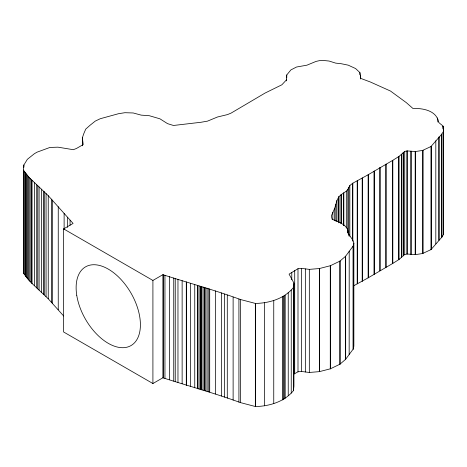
<?xml version="1.0" encoding="UTF-8"?>
<svg xmlns="http://www.w3.org/2000/svg" width="467" height="467" viewBox="0 0 467 467"><rect width="100%" height="100%" fill="white"/><g stroke="black" fill="none" stroke-linecap="round" stroke-linejoin="round"><path stroke-width="0.7" d="M63.664 315.996L48.247 298.787L30.174 281.712L23.35 273.119L23.35 170.023L23.77 165.184L27.355 159.317L34.371 153.713L37.039 152.172L49.899 147.455L57.955 147.169L73.307 149.697L76.477 148.465L83.214 144.577L82.361 137.794L83.856 133.469L85.741 129.114L90.049 125.267L95.274 121.093L100.271 118.717L118.583 113.691L124.905 112.705L133.235 112.973L141.203 115.133L149.3 115.711L159.924 118.816L167.53 123.638L173.479 125.477L201.014 122.266L207.511 121.134L217.529 116.989L227.522 114.584L231.072 113.107L265.063 93.061L281.852 84.807L286.429 79.904L286.75 74.965L290.894 69.922L296.516 67.02L306.918 65.182L316.112 61.387L319.714 60.599L323.071 60.441L329.077 61.037L335.662 63.121L341.196 63.716L348.236 65.164L355.609 68.556L359.905 72.595L360.757 78.398L370.308 81.976L390.476 91.036L406.343 102.658L412.939 108.472C421.87 108.11 434.701 110.154 437.923 119.704C437.538 124.263 444.625 124.327 443.533 129.295L443.551 234.364L441.764 237.277L430.971 249.623L422.588 253.528L415.402 254.638L407.171 254.013L404.731 254.48L398.993 259.518L392.823 263.394L368.136 277.859L353.455 285.915M23.35 273.119L23.589 270.352M23.35 170.023L29.082 177.448L48.247 195.691L73.085 223.436L63.629 228.894L63.629 331.99L152.913 383.535L162.89 377.774C188.709 386.092 214.867 393.232 240.342 402.577L255.519 406.559C269.488 406.197 284.31 401.818 293.416 390.669L293.416 287.573L293.941 283.09L289.085 274.135L297.993 268.706L301.507 268.373L309.323 269.371L319.422 268.537L330.42 265.7L339.923 261.123L345.609 256.243L353.239 245.911L353.858 243.079C352.754 237.516 346.835 235 347.594 228.807L344.302 225.205L339.1 222L332.142 219.327L331.331 215.929L334.74 208.183L336.946 200.436L338.896 196.735L341.085 194.71L346.316 191.161L347.845 189.363L349.847 185.51L352.667 183.274L368.136 174.763L392.823 160.298L398.993 156.422L404.731 151.39L407.171 150.917L415.402 151.547L422.588 150.432L430.971 146.527L441.764 134.181L443.65 131.087L443.533 129.295M293.416 390.669L293.941 386.186L293.941 283.09M293.533 374.33L297.993 371.802L301.507 371.469L309.323 372.468L319.422 371.633L330.42 368.796L339.923 364.219L345.609 359.339L353.239 349.007L353.858 346.175L353.858 243.079M443.551 234.364L443.65 131.087M63.629 228.894L152.913 280.439L162.89 274.678C188.709 283.002 214.867 290.135 240.342 299.481L255.519 303.462C269.488 303.106 284.31 298.722 293.416 287.573M443.533 232.391L443.65 234.183M443.066 126.189L443.066 128.367M443.025 126.084L443.025 128.985M441.893 134.006L441.893 237.102M441.764 134.181L441.764 237.277M439.079 136.924L439.079 240.015M438.852 137.094L438.852 240.19M437.923 119.704L437.929 122.004M437.62 117.935L437.661 119.505M435.816 140.777L435.816 243.873M431.368 146.247L431.368 249.343M430.971 146.527L430.971 249.623M423.114 150.275L423.114 253.371M422.588 150.432L422.588 253.528M415.402 151.547L415.402 254.638M415.181 151.542L415.181 254.638M411.135 151.226L411.135 254.322M410.902 151.203L410.902 254.299M407.171 150.917L407.171 254.013M406.99 150.917L406.99 254.013M404.731 151.39L404.731 254.48M403.272 152.627L403.272 255.723M403.19 152.709L403.19 255.805M401.602 154.32L401.602 257.416M401.515 154.402L401.515 257.498M398.993 156.422L398.993 259.518M398.725 156.614L398.725 259.71M392.823 160.298L392.823 263.394M392.502 160.485L392.502 263.581M386.116 164.069L386.116 267.165M385.806 164.244L385.806 267.334M380.109 167.478L380.109 270.574M379.829 167.647L379.829 270.737M374.306 171.01L374.306 274.106M374.044 171.173L374.044 274.269M368.41 174.605L368.41 277.696M368.136 174.763L368.136 277.859M362.415 178.009L362.415 281.099M362.199 178.12L362.199 281.216M360.442 75.362L360.442 78.993M359.905 72.595L359.905 74.773M357.413 180.606L357.413 283.702M357.197 180.717L357.197 283.813M353.239 245.911L353.239 349.007M353.151 246.01L353.151 349.106M352.83 183.169L352.83 241.252M352.667 183.274L352.667 240.633M349.847 185.51L349.847 236.331M349.211 251.188L349.158 354.365M348.808 187.302L348.808 235.946M348.008 230.768L348.008 232.945M347.845 189.363L347.845 232.922M346.316 191.161L346.316 228.188M345.673 256.167L345.673 359.263M345.609 256.243L345.609 359.339M343.794 192.947L343.794 225.619M343.694 193.011L343.694 225.684M341.173 194.646L341.173 223.687M341.085 194.71L341.085 223.751M340.046 261.047L340.046 364.143M339.923 261.123L339.923 364.219M338.896 196.735L338.896 222.87M338.797 196.852L338.797 222.263M336.946 200.436L336.905 221.621M335.913 204.353L335.878 221.177M334.74 208.183L334.681 220.657M332.889 212.17L332.831 219.548M330.42 265.7L330.42 368.796M330.274 265.752L330.274 368.842M319.562 268.513L319.562 371.609M319.422 268.537L319.422 371.633M309.323 269.371L309.323 372.468M305.342 268.916L305.342 372.012M301.507 268.373L301.507 371.469M297.993 268.706L297.993 371.802M294.706 270.399L294.706 373.489M291.776 272.489L291.776 279.751M291.245 290.048L291.245 393.144M288.238 292.47L288.238 395.567M286.75 74.965L286.75 77.866M286.359 79.419L286.359 80.873M285.191 295.22L285.191 398.316M284.24 295.769L284.24 398.865M283.294 296.317L283.294 399.413M282.348 296.86L282.348 399.956M273.75 300.573L273.75 403.669M264.626 302.704L264.626 405.8M255.519 303.462L255.519 406.559M255.338 303.462L255.338 406.559M240.342 299.481L240.342 402.577M238.917 299.02L238.917 402.116M233.121 297.07L233.121 400.166M227.283 295.021L227.283 398.118M224.639 294.082L224.639 397.178M221.416 292.943L221.416 396.039M215.55 290.9L215.55 393.996M209.701 288.962L209.701 392.058M208.825 288.688L208.825 391.778M207.103 288.157L207.103 391.253M205.784 287.789L205.784 390.885M204.645 287.485L204.645 390.581M204.441 287.433L204.441 390.529M203.098 287.094L203.098 390.184M201.756 286.75L201.756 389.846M201.02 286.563L201.02 389.659M200.419 286.411L200.419 389.501M199.094 286.055L199.094 389.145M197.792 285.676L197.792 388.772M197.471 285.576L197.471 388.672M194.751 284.718L194.751 387.814M190.483 283.358L190.483 386.448M186.508 282.08L186.508 385.176M186.292 282.01L186.292 385.106M182.136 280.673L182.136 383.769M177.968 279.336L177.968 382.432M175.242 278.472L175.242 381.568M173.747 277.999L173.747 381.095M169.422 276.657L169.422 379.753M164.956 275.297L164.956 378.393M163.368 274.818L163.368 377.914M162.89 274.678L162.89 377.774M152.913 280.439L152.913 383.535M82.361 137.794L82.361 145.78M70.056 220.179L70.056 225.263M67.476 217.26L67.476 227.423M64.119 213.419L64.119 229.39M58.247 206.7L58.247 309.796M52.322 200.063L52.322 303.159M51.481 199.152L51.481 302.248M48.247 195.691L48.247 298.787M46.064 193.507L46.064 296.598M44.149 191.663L44.149 294.759M43.793 191.33L43.793 294.426M41.464 189.164L41.464 292.26M39.094 187.004L39.094 290.1M37.78 185.808L37.78 288.898M36.718 184.839L36.718 287.935M34.365 182.661L34.365 285.757M32.06 180.478L32.06 283.574M31.47 179.906L31.47 283.002M30.174 178.616L30.174 281.712M29.082 177.448L29.082 280.544M28.108 176.333L28.108 279.424M27.144 175.143L27.144 278.239M26.257 173.993L26.257 277.083M25.679 173.21L25.679 276.306M25.399 172.831L25.399 275.927M24.553 171.663L24.553 274.759M23.835 165.003L23.835 167.18M23.77 165.184L23.77 167.361M23.689 170.478L23.689 273.574M76.746 295.255A45.457 26.245 60 0 0 129.464 346.356A45.457 26.245 60 0 0 118.6 277.036A45.457 26.245 60 0 0 76.746 295.255"/></g></svg>
